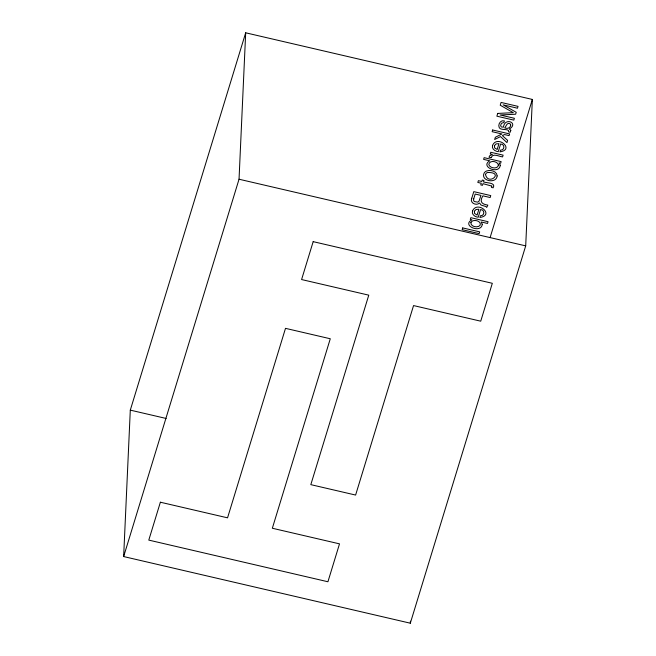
<?xml version="1.0" encoding="UTF-8"?>
<svg xmlns="http://www.w3.org/2000/svg" width="656" height="656" viewBox="0 0 656 656"><rect width="100%" height="100%" fill="white"/><g stroke="black" fill="none" stroke-linecap="round" stroke-linejoin="round"><path stroke-width="0.98" d="M123.648 556.559L130.298 410.131L245.688 32.8L532.352 99.441L525.702 245.869L410.312 623.2L123.648 556.559L239.038 179.227L245.688 32.8M410.312 623.2L410.402 621.166M490.089 237.628L532.352 99.441M239.038 179.227L525.702 245.869M130.298 410.131L166.132 418.462M510.803 130.273L510.179 132.266L508.638 131.905C509.573 128.1 501.151 130.798 499.314 127.805C497.535 124.632 500.553 119.589 504.39 120.901L503.89 122.541L501.422 123.246L500.643 125.46L501.241 126.944L503.439 127.174C504.694 116.711 519.15 123.123 509.343 129.035L510.803 130.273M491.795 186.099L491.492 187.419L493.132 187.805C496.428 182.319 486.014 183.163 483.521 181.876L483.956 180.457L482.258 180.064L481.824 181.482L478.372 180.679L477.83 182.458L481.283 183.262L480.774 184.926L482.463 185.32L482.98 183.655L491.795 186.099M510.745 125.017C510.647 128.002 507.113 129.125 504.718 127.871C506.284 126.288 506.932 121.991 510.056 123.754L510.745 125.017M491.221 157.522L488.982 157.309L489.622 155.8L492.385 154.439L490.245 153.939L490.754 152.274L503.119 155.144L502.578 156.899C499.503 156.718 492.787 152.7 491.221 157.522M500.266 165.246C499.331 175.029 479.618 166.681 489.753 160.802L483.603 159.375L484.128 157.661L501.135 161.622L500.643 163.237L499.06 162.877L500.266 165.246M470.885 222.581C470.393 226.746 477.716 228.214 480.077 225.344C482.012 220.687 472.533 218.612 470.885 222.581M498.437 164.951C497.97 169.691 489.425 168.28 488.786 164.385C489.573 159.81 497.592 161.105 498.437 164.951M472.509 210.978C471.41 214.528 475.124 216.972 478.216 217.243L480.561 209.576C485.153 209.576 484.677 216.127 480.43 215.75L479.905 217.48C495.132 215.143 477.248 200.088 472.509 210.978M492.566 145.386C491.467 148.937 495.182 151.38 498.273 151.651L500.618 143.992C505.21 143.984 504.735 150.536 500.487 150.158L499.962 151.889C515.19 149.552 497.305 134.496 492.566 145.386M482.25 224.311C481.373 233.913 461.045 225.656 471.935 219.776L470.295 219.399L470.811 217.685L488.048 221.695L487.506 223.45L481.192 221.982L482.25 224.311M485.514 174.512C488.179 186.345 504.718 172.052 487.687 172.512A2.919 2.476 2.6 0 0 485.834 173.783L485.514 174.512M474.354 211.289L474.591 213.479L477.125 215.053L478.896 209.239L476.01 209.502L474.354 211.289M494.411 145.706L494.649 147.887L497.182 149.461L498.954 143.656L496.067 143.91L494.411 145.706M497.133 175.923C496.543 184.188 480.249 180.999 484.128 173.102A5.273 4.477 2.6 0 1 486.629 170.978C490.45 169.642 497.002 171.044 497.133 175.923M473.722 198.793L473.583 200.465L474.272 201.523L477.798 202.155L479.06 201.072L480.971 195.39L475.174 194.045L473.722 198.793M471.762 198.284C469.557 202.958 476.412 206.181 479.561 202.991L480.996 205.041L485.883 206.542L486.727 207.411L487.834 205.115C481.939 204.229 479.167 201.9 482.89 195.841L490.155 197.53L490.754 195.586L473.796 191.642L471.762 198.284M160.376 502.217L148.789 540.109L327.926 581.757L339.513 543.857L272.338 528.244L330.28 338.758L285.499 328.344L227.55 517.83L160.376 502.217M313.174 241.646L301.588 279.546L368.77 295.159L310.821 484.645L355.609 495.059L413.551 305.573L480.733 321.186L492.32 283.294L313.174 241.646M462.701 227.919L462.168 229.674L479.126 233.618L479.659 231.855L462.701 227.919M492.648 129.995L492.131 131.684L501.979 133.972L495.346 137.26L494.657 139.507L500.512 136.579L506.957 142.606L507.637 140.359L502.406 135.644L504.448 134.546L509.089 135.62L509.605 133.931L492.648 129.995M497.715 113.431L496.871 116.178L513.828 120.122L514.394 118.277L500.077 114.989L515.632 114.226L516.223 112.299L503.177 104.853L517.469 108.224L518.035 106.37L501.077 102.434L500.225 105.214L513.304 112.668L497.715 113.431"/></g></svg>
